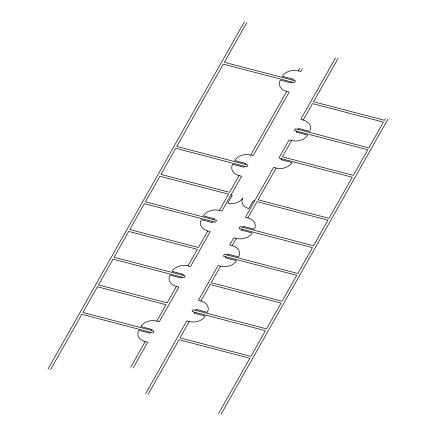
<?xml version="1.0" encoding="UTF-8"?>
<svg xmlns="http://www.w3.org/2000/svg" width="436" height="436" viewBox="0 0 436 436"><rect width="100%" height="100%" fill="white"/><g stroke="black" fill="none" stroke-linecap="round" stroke-linejoin="round"><path stroke-width="0.65" d="M48.085 368.954L244.405 21.8M50.571 369.603L81.837 314.318L152.971 332.919L154.028 331.055L82.895 312.449L97.408 286.784L166.056 304.737L156.818 321.07A12.181 8.851 -5.9 0 0 140.883 326.548L152.071 329.474L151.543 330.406M246.89 22.449L224.382 62.261L295.515 80.862L294.458 82.731L223.325 64.125L176.776 146.436L247.91 165.042L246.852 166.906L175.719 148.305L160.971 174.384L229.625 192.336L239.092 175.588A12.181 8.851 -5.9 0 1 232.655 164.268L243.844 167.19L244.367 166.258M130.686 367.286L145.21 341.601A12.181 8.851 -5.9 0 1 138.773 330.281L149.957 333.202L150.485 332.27M181.687 277.1L181.158 278.032L169.975 275.111A12.181 8.851 -5.9 0 0 176.411 286.43L167.113 302.873L98.465 284.915L113.038 259.148L184.172 277.748L185.229 275.884L114.09 257.278L128.724 231.407L197.372 249.365L188.02 265.906A12.181 8.851 -5.9 0 0 172.084 271.377L183.267 274.304L182.744 275.236M213.057 221.63L212.528 222.567L201.339 219.64A12.181 8.851 -5.9 0 0 207.776 230.966L198.429 247.495L129.775 229.543L144.403 203.677L215.542 222.284L216.594 220.414L145.46 201.808L159.919 176.248L228.568 194.2L219.39 210.435A12.181 8.851 -5.9 0 0 203.454 215.907L214.637 218.834L214.109 219.766M245.424 164.394L245.953 163.462L234.764 160.535A12.181 8.851 -5.9 0 1 250.7 155.063L253.185 155.712L289.182 92.061L286.697 91.413A12.181 8.851 -5.9 0 1 280.261 80.088L291.444 83.014L291.973 82.077M250.7 155.063L286.697 91.413M293.03 80.213L293.559 79.281L282.37 76.355A12.181 8.851 -5.9 0 1 298.306 70.883L300.791 71.531L302.317 68.839M298.306 70.883L299.832 68.185M133.171 367.94L147.695 342.255L145.21 341.601M145.7 393.534L186.793 320.874L189.279 321.523A12.181 8.851 -5.9 0 0 205.214 316.051L194.031 313.124L194.554 312.192M335.529 57.863L300.742 119.382L303.227 120.031A12.181 8.851 -5.9 0 1 309.664 131.356L298.475 128.429L297.952 129.361M148.191 394.182L178.983 339.726L249.877 358.267L218.61 413.551M189.279 321.523L180.041 337.856L250.929 356.397L265.448 330.728L192.069 311.538L193.126 309.674L266.5 328.864L281.073 303.096L210.185 284.555L200.887 300.993A12.181 8.851 -5.9 0 1 207.323 312.318L196.14 309.391L195.611 310.323M225.87 256.815L225.341 257.752L236.53 260.674A12.181 8.851 -5.9 0 1 220.594 266.151L211.242 282.686L282.13 301.227L296.758 275.356L223.385 256.166L224.442 254.302L297.815 273.492L312.443 247.626L239.07 228.437L240.122 226.567L313.5 245.757L327.954 220.196L257.066 201.655L247.888 217.886A12.181 8.851 -5.9 0 1 254.324 229.211L243.135 226.284L242.607 227.221M226.927 254.951L227.456 254.019L238.639 256.946A12.181 8.851 -5.9 0 0 232.203 245.621L229.718 244.972L233.789 237.767L236.279 238.416A12.181 8.851 -5.9 0 0 252.21 232.944L241.026 230.017L241.555 229.085M232.203 245.621L236.279 238.416M281.362 158.699L280.833 159.631L292.016 162.557A12.181 8.851 -5.9 0 1 276.081 168.029L258.123 199.792L329.011 218.327L352.25 177.239L278.871 158.05L289.128 139.912L291.619 140.561A12.181 8.851 -5.9 0 0 307.549 135.089L296.366 132.163L296.894 131.231M291.619 140.561L282.414 156.829L353.302 175.37L367.782 149.771L294.409 130.577L295.461 128.713L368.84 147.902L383.402 122.151L312.514 103.61L303.227 120.031M338.014 58.517L313.566 101.741L384.459 120.282L385.429 118.565M221.096 414.2L387.915 119.219M276.081 168.029L273.595 167.38L245.403 217.237L247.888 217.886M239.092 175.588L241.577 176.242L221.875 211.084L219.39 210.435M231.053 194.854L232.295 195.175L227.826 203.078A11.456 8.328 -5.9 0 0 242.814 197.928A11.456 8.328 -5.9 0 0 248.869 208.582L253.338 200.68L254.58 201.007M207.776 230.966L210.261 231.614L190.505 266.554L188.02 265.906M220.594 266.151L218.109 265.497L198.402 300.344L200.887 300.993M176.411 286.43L178.896 287.084L159.304 321.724L156.818 321.07"/></g></svg>
